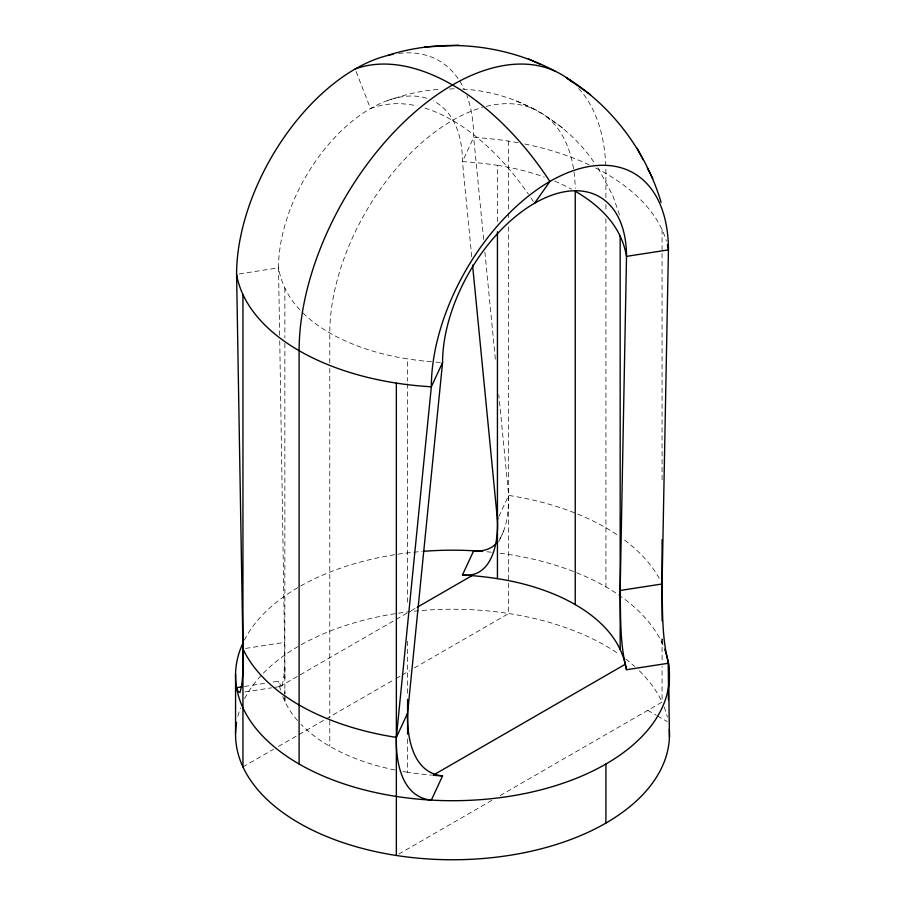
<?xml version="1.0" encoding="UTF-8"?>
<svg xmlns="http://www.w3.org/2000/svg" width="905" height="905" viewBox="0 0 905 905"><rect width="100%" height="100%" fill="white"/><g stroke="black" fill="none" stroke-linecap="round" stroke-linejoin="round"><path stroke-width="0.68" stroke-dasharray="4.53 3.39" d="M297.496 720.527A173.568 100.206 0 0 1 284.86 701.386L284.86 698.57M279.747 340.823L284.758 655.865L283.966 675.481L282.383 685.187L281.285 686.329L272.903 687.63M282.733 696.398A216.872 125.218 0 0 0 284.86 701.386L284.883 695.051M284.894 693.784L284.905 689.995M499.922 538.78C507.603 525.771 508.429 510.137 508.667 495.408L498.825 394.738M498.836 516.585L508.667 495.408A216.962 125.263 0 0 1 619.009 536.099M498.689 541.767L503.746 530.873M279.645 686.68L409.886 611.486M411.108 610.784L415.972 607.968M242.947 766.92L273.559 749.238M278.457 746.41L324.986 719.554M326.219 718.842L394.784 679.248M396.005 678.546L400.904 675.718M402.137 675.017L409.479 670.775M414.377 667.947L508.667 613.511L508.667 226.929M398.8 854.082L492.773 799.828M500.092 795.597L662.075 702.076L662.075 666.408M387.216 100.659C404.264 94.912 421.9 90.059 439.966 89.482M239.214 273.932L278.502 267.846A130.071 75.104 -60 0 1 330.223 142.492A130.071 75.104 -60 0 1 427.217 98.407M245.572 648.41L284.86 642.335M244.452 686.454L265.403 683.218M273.265 681.997L278.502 681.193L281.285 686.329M244.961 691.952L271.511 687.845M449.559 89.018L455.034 88.758M462.76 89.109C514.787 91.925 564.867 119.562 594.302 162.651M534.685 109.403L513.486 99.618M647.765 710.335L656.272 715.255M657.494 715.957L667.223 721.568M562.752 128.058L543.667 114.596M597.933 167.753L612.696 195.31L620.242 216.883M356.095 71.472L370.484 108.543A216.962 125.263 60 0 1 391.152 103.951A173.568 100.206 60 0 1 417.126 105.976M483.666 239.52L473.688 137.447A167.651 96.79 -60 0 0 466.89 95.704M484.888 252.11L495.544 361.174M471.743 256.726L462.455 161.644A130.071 75.104 -60 0 0 433.235 100.874M279.645 335.314L278.502 267.846A216.962 125.263 0 0 0 284.86 288.05A173.568 100.206 0 0 0 300.189 310.144M284.905 678.603L284.86 667.234L284.86 671.861M662.075 229.689L662.075 480.182M662.075 639.337L662.075 661.487M605.92 197.539L605.92 173.534A216.962 125.263 -60 0 0 578.261 88.045M605.92 204.587L605.92 211.646M605.92 218.705L605.92 586.881M508.667 141.123L508.667 211.702M508.667 213.082L508.667 220.006M518.124 142.719A216.962 125.263 0 0 0 473.688 137.447L462.455 161.644A216.962 125.263 0 0 1 497.433 165.321L497.433 223.445M303.017 313.017A173.568 100.206 0 0 0 407.589 358.9L407.589 381.05M407.589 383.81L407.589 605.241M407.589 641.226L407.589 693.818M407.589 739.023L407.589 772.237A216.872 125.218 0 0 0 431.538 775.121M329.782 362.882L329.782 332.961A173.568 100.206 -60 0 1 482.501 107.378M329.782 368.312L329.782 717.756M329.782 720.471L329.782 746.308M284.86 288.05L284.86 337.87M284.86 343.402L284.86 693.999M284.86 697.698L284.86 701.386M407.589 772.237A173.568 100.206 0 0 1 402.963 771.49M394.999 769.997A173.568 100.206 0 0 1 301.105 724.441M497.433 165.321A173.568 100.206 0 0 1 544.335 177.075M554.788 181.147A173.568 100.206 0 0 1 571.462 189.134M486.279 106.371A173.568 100.206 -60 0 1 575.218 188.432M440.362 362.441A216.962 125.263 0 0 1 435.939 362.136M431.538 361.785A216.962 125.263 0 0 1 407.589 358.9M280.584 690.096A216.872 125.218 0 0 1 278.502 681.193M244.373 640.095A216.962 125.263 0 0 1 422.25 551.417M486.981 551.779A216.962 125.263 0 0 1 491.37 552.22M500.08 553.238A216.962 125.263 0 0 1 663.173 645.503M624.563 540.093A216.962 125.263 0 0 1 660.141 580.071M524.832 144.008A216.962 125.263 0 0 1 589.144 164.812M595.637 167.979A216.962 125.263 0 0 1 666.363 240.979M398.777 53.418A167.651 96.79 -60 0 1 464.231 89.346M424.931 108.091A173.568 100.206 60 0 1 513.882 174.812A216.962 125.263 60 0 1 528.418 194.213M530.907 197.822A216.962 125.263 60 0 1 533.35 201.442M237.857 716.296A216.962 125.263 0 0 1 240.481 707.959M244.633 698.649A216.962 125.263 0 0 1 409.083 611.769A216.962 125.263 0 0 1 619.382 654.451M625.751 659.089A216.962 125.263 0 0 1 634.733 666.51M639.383 670.865A216.962 125.263 0 0 1 661.578 701.036M664.191 707.031A216.962 125.263 0 0 1 667.381 717.145M662.075 638.817L662.075 643.025L662.064 638.828"/><path stroke-width="1.36" d="M393.313 54.255A167.651 96.79 -60 0 0 236.59 274.339L242.947 648.817C242.121 663.286 244.26 678.592 239.938 692.551L238.083 691.488L236.59 687.676L241.827 686.861M472.568 265.12L497.433 519.606C498.712 541.778 492.15 578.759 462.455 574.98L473.688 550.783C482.014 551.79 491.155 549.482 496.732 542.898M667.381 244.791A216.962 125.263 0 0 1 668.433 249.882L662.075 583.985C662.618 610.411 661.747 637.425 668.433 663.229L626.52 669.711C619.835 643.919 620.706 616.893 620.163 590.467L626.52 256.364A216.962 125.263 0 0 0 620.163 236.171A173.568 100.206 0 0 0 575.241 191.249L575.241 604.597M442.568 362.577L431.334 386.774L396.356 737.394C395.643 761.546 401.628 797.215 431.334 800.111L442.568 775.913C412.861 773.017 406.865 737.349 407.589 713.197L442.568 362.577A130.071 75.104 -60 0 1 534.55 203.263L549.889 181.441A167.651 96.79 -60 0 1 668.433 249.882L626.52 256.364A130.071 75.104 -60 0 0 534.55 203.263M407.589 713.197L396.356 737.394A216.962 125.263 0 0 1 242.947 648.817M497.433 519.606L498.135 518.09M417.194 607.266L471.969 575.648M433.065 775.246L625.378 664.213M388.132 55.228C442.975 37.84 504.549 44.119 555.229 71.235M620.163 590.467L662.075 583.985M458.812 45.25L424.717 46.947M528.452 58.882L540.127 64.3M590.546 94.731L566.462 77.717C611.984 105.885 645.955 151.18 661.103 202.449M637.165 148.228L643.048 159.755M647.233 167.798L652.754 178.602M669.44 736.749L668.433 663.229L668.433 699.78M662.075 539.697L662.075 620.887M620.163 236.171L620.163 649.519A216.872 125.218 0 0 1 626.52 669.711M605.92 764.024L605.92 823.064M497.433 231.748L497.433 578.657A173.568 100.206 0 0 1 620.163 649.519M407.589 699.35L407.589 734.102M396.356 383.098L396.356 855.485M299.103 764.024L299.103 350.676A216.962 125.263 -60 0 1 401.209 124.777A216.962 125.263 -60 0 1 571.609 81.688M242.947 294.532L242.947 766.92M235.56 674.248L235.56 733.288M664.666 649.236A216.962 125.263 0 0 1 448.45 800.687A216.962 125.263 0 0 1 242.201 644.677M423.631 551.303A216.962 125.263 0 0 1 482.569 551.394M236.59 274.339A216.962 125.263 0 0 0 431.334 386.774A167.651 96.79 -60 0 1 549.889 181.441A216.962 125.263 60 0 0 355.133 69.006M442.568 775.913A216.872 125.218 0 0 1 433.733 775.302M462.455 574.98A216.872 125.218 0 0 1 497.433 578.657M669.293 729.498A216.962 125.263 0 0 1 446.301 859.705A216.962 125.263 0 0 1 236.578 722.337"/></g></svg>
